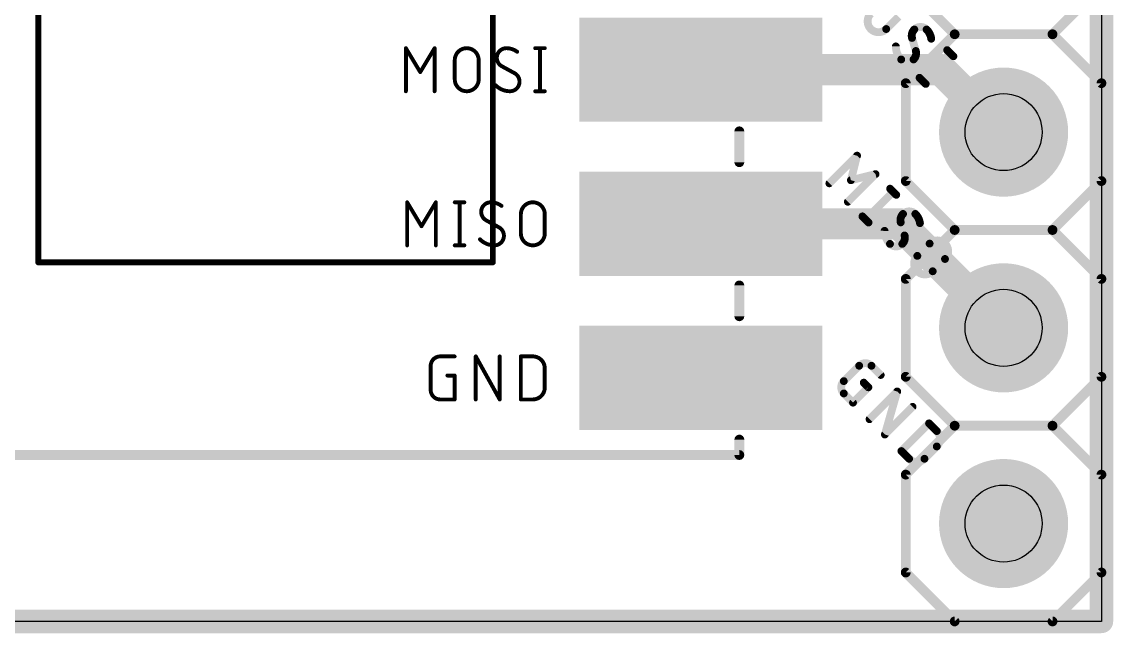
# Model space of a CAD drawing. Extents: x 37.9 to 63.7, y 29.1 to 56.
# Drawn here: x 49.49 to 63.65, y 29.06 to 36.99 of the extents above; entities that cross this region are included whole.
import ezdxf

# ---------------------------------------------------------------- set-up
doc = ezdxf.new("R2010")
doc.units = 0
for name, color, linetype in [('1', 12, 'CONTINUOUS'), ('16', 132, 'CONTINUOUS'), ('17', 122, 'CONTINUOUS'), ('20', 31, 'CONTINUOUS'), ('21', 251, 'CONTINUOUS'), ('22', 251, 'CONTINUOUS'), ('29', 251, 'CONTINUOUS'), ('30', 251, 'CONTINUOUS'), ('31', 251, 'CONTINUOUS'), ('44', 251, 'CONTINUOUS'), ('51', 251, 'CONTINUOUS')]:
    doc.layers.add(name, color=color, linetype=linetype)

# ---------------------------------------------------------------- blocks, each defined once
blk = doc.blocks.new('RECT')
blk.add_solid([(-0.5, -0.5), (0.5, -0.5), (-0.5, 0.5), (0.5, 0.5)])
blk = doc.blocks.new('ROUNDP')
at = {"const_width": 0.5}
blk.add_lwpolyline([(0, -0.25, 1), (0, 0.25, 1), (0, -0.25)], format="xyb", dxfattribs=at)

msp = doc.modelspace()

# ---------------------------------------------------------------- linework, layer by layer
at = {"layer": '1'}
for points, const_width in [([(63.5, 49.53), (63.5, 29.21)], 0.3048), ([(58.3, 36.37), (61.42, 36.37)], 0.4064), ([(61.42, 36.37), (62.23, 35.56)], 0.4064), ([(58.3, 34.37), (60.88, 34.37)], 0.4064), ([(60.88, 34.37), (62.23, 33.02)], 0.4064), ([(59.69, 29.21), (41.91, 29.21)], 0.3048), ([(63.5, 29.21), (59.69, 29.21)], 0.3048)]:
    msp.add_lwpolyline(points, dxfattribs=dict(at, const_width=const_width))
for points, const_width in [([(58.3, 36.4716, 1), (58.3, 36.2684)], 0.2032), ([(61.4918, 36.4418, 1), (61.3482, 36.2982)], 0.2032), ([(61.42, 36.2684, 1), (61.42, 36.4716)], 0.2032), ([(62.1582, 35.4882, 1), (62.3018, 35.6318)], 0.2032), ([(58.3, 34.4716, 1), (58.3, 34.2684)], 0.2032), ([(60.9518, 34.4418, 1), (60.8082, 34.2982)], 0.2032), ([(60.88, 34.2684, 1), (60.88, 34.4716)], 0.2032), ([(62.1582, 32.9482, 1), (62.3018, 33.0918)], 0.2032), ([(59.69, 29.2862, 1), (59.69, 29.1338)], 0.1524), ([(59.69, 29.1338, 1), (59.69, 29.2862)], 0.1524), ([(63.5, 29.1338, 1), (63.5, 29.2862)], 0.1524), ([(63.4238, 29.21, 1), (63.5762, 29.21)], 0.1524)]:
    msp.add_lwpolyline(points, format="xyb", dxfattribs=dict(at, const_width=const_width))
at = {"layer": '16', "const_width": 0.3048}
for points in [[(63.5, 49.53), (63.5, 29.21)], [(59.69, 29.21), (41.91, 29.21)], [(63.5, 29.21), (59.69, 29.21)]]:
    msp.add_lwpolyline(points, dxfattribs=at)
at = {"layer": '16', "const_width": 0.1524}
for points in [[(59.69, 29.2862, 1), (59.69, 29.1338)], [(59.69, 29.1338, 1), (59.69, 29.2862)], [(63.5, 29.1338, 1), (63.5, 29.2862)], [(63.4238, 29.21, 1), (63.5762, 29.21)]]:
    msp.add_lwpolyline(points, format="xyb", dxfattribs=at)
at = {"layer": '20'}
for p, q in [((63.5, 49.53), (63.5, 29.21)), ((63.5, 29.21), (38.1, 29.21))]:
    msp.add_line(p, q, dxfattribs=at)
at = {"layer": '21'}
for points, const_width in [([(49.7, 33.87), (49.7, 39.77)], 0.0762), ([(55.6, 39.77), (55.6, 33.87)], 0.0762), ([(60.8658, 37.0577), (60.7061, 36.898)], 0.1016), ([(61.0911, 36.6128), (61.0412, 36.7825)], 0.1016), ([(61.5382, 36.5848), (61.179, 36.2256)], 0.1016), ([(61.4983, 36.6247), (61.5781, 36.5449)], 0.1016), ([(61.1391, 36.2655), (61.2189, 36.1857)], 0.1016), ([(58.8, 35.17), (58.8, 35.57)], 0.127), ([(59.969, 34.8957), (60.3282, 35.2549)], 0.1016), ([(60.3282, 35.2549), (60.2483, 34.9356)], 0.1016), ([(60.5676, 35.0154), (60.2084, 34.6562)], 0.1016), ([(60.2483, 34.9356), (60.5676, 35.0154)], 0.1016), ([(60.7571, 34.8259), (60.837, 34.7461)], 0.1016), ([(60.7971, 34.786), (60.4378, 34.4268)], 0.1016), ([(60.3979, 34.4667), (60.4778, 34.3869)], 0.1016), ([(60.9448, 34.2191), (60.8949, 34.3888)], 0.1016), ([(61.1103, 33.9539), (61.2699, 34.1135)], 0.1016), ([(55.6, 33.87), (49.7, 33.87)], 0.0762), ([(61.4695, 33.914), (61.3098, 33.7543)], 0.1016), ([(58.8, 33.17), (58.8, 33.57)], 0.127), ([(60.1557, 32.3285), (60.3553, 32.5281)], 0.1016), ([(60.515, 32.5281), (60.6347, 32.4084)], 0.1016), ([(60.475, 32.2487), (60.2755, 32.0491)], 0.1016), ([(60.4152, 32.3086), (60.475, 32.2487)], 0.1016), ([(60.2755, 32.0491), (60.1557, 32.1689)], 0.1016), ([(60.4897, 31.8349), (60.8489, 32.1941)], 0.1016), ([(60.8489, 32.1941), (60.6893, 31.6353)], 0.1016), ([(60.6893, 31.6353), (61.0485, 31.9945)], 0.1016), ([(60.9035, 31.4211), (61.2627, 31.7803)], 0.1016), ([(61.2627, 31.7803), (61.3625, 31.6805)], 0.1016), ([(58.8, 31.37), (58.8, 31.57)], 0.127), ([(61.0033, 31.3213), (60.9035, 31.4211)], 0.1016), ([(61.3625, 31.4809), (61.2029, 31.3213)], 0.1016), ([(58.8, 31.37), (42.8, 31.37)], 0.127)]:
    msp.add_lwpolyline(points, dxfattribs=dict(at, const_width=const_width))
for points, const_width in [([(60.5066, 37.0976, 1), (60.7061, 36.898)], 0.1016), ([(61.2308, 36.8922, 0.4142), (61.0712, 36.8922)], 0.1016), ([(60.6882, 36.916, 1), (60.7241, 36.8801)], 0.0508), ([(60.7241, 36.8801, 1), (60.6882, 36.916)], 0.0508), ([(61.0712, 36.8922, 0.2656), (61.0412, 36.7825)], 0.1016), ([(61.0656, 36.7896, 1), (61.0169, 36.7753)], 0.0508), ([(61.0532, 36.9102, 1), (61.0891, 36.8743)], 0.0508), ([(61.0891, 36.8743, 1), (61.0532, 36.9102)], 0.0508), ([(61.2907, 36.7725, 0.1623), (61.2308, 36.8922)], 0.1016), ([(61.2488, 36.9102, 1), (61.2129, 36.8743)], 0.0508), ([(61.2129, 36.8743, 1), (61.2488, 36.9102)], 0.0508), ([(60.8317, 36.6727, 0.2), (60.9015, 36.5031)], 0.1016), ([(60.8571, 36.6726, 1), (60.8063, 36.6728)], 0.0508), ([(61.0166, 36.7761, 1), (61.0658, 36.7888)], 0.0508), ([(61.2655, 36.7689, 1), (61.3158, 36.7761)], 0.0508), ([(60.9015, 36.5031, 0.4142), (61.0612, 36.5031)], 0.1016), ([(60.9195, 36.521, 1), (60.8836, 36.4851)], 0.0508), ([(61.0612, 36.5031, 0.2656), (61.0911, 36.6128)], 0.1016), ([(61.0792, 36.4851, 1), (61.0432, 36.521)], 0.0508), ([(61.1157, 36.6192, 1), (61.0665, 36.6065)], 0.0508), ([(61.0668, 36.6057, 1), (61.1155, 36.62)], 0.0508), ([(61.5163, 36.6427, 1), (61.4803, 36.6068)], 0.0508), ([(61.5562, 36.5669, 1), (61.5203, 36.6028)], 0.0508), ([(61.5602, 36.5269, 1), (61.5961, 36.5629)], 0.0508), ([(60.8836, 36.4851, 1), (60.9195, 36.521)], 0.0508), ([(61.0432, 36.521, 1), (61.0792, 36.4851)], 0.0508), ([(61.1571, 36.2835, 1), (61.1211, 36.2476)], 0.0508), ([(61.161, 36.2436, 1), (61.197, 36.2076)], 0.0508), ([(61.201, 36.1677, 1), (61.2369, 36.2037)], 0.0508), ([(58.8318, 35.57, 1), (58.7683, 35.57)], 0.0635), ([(60.3528, 35.2487, 1), (60.3035, 35.261)], 0.0508), ([(60.3461, 35.2369, 1), (60.3102, 35.2728)], 0.0508), ([(58.7683, 35.17, 1), (58.8318, 35.17)], 0.0635), ([(60.5856, 34.9974, 1), (60.5497, 35.0334)], 0.0508), ([(60.5738, 34.9908, 1), (60.5615, 35.04)], 0.0508), ([(59.951, 34.9136, 1), (59.9869, 34.8777)], 0.0508), ([(60.2422, 34.9602, 1), (60.2545, 34.9109)], 0.0508), ([(60.2237, 34.9417, 1), (60.273, 34.9294)], 0.0508), ([(60.7751, 34.8439, 1), (60.7392, 34.8079)], 0.0508), ([(60.815, 34.768, 1), (60.7791, 34.8039)], 0.0508), ([(60.819, 34.7281, 1), (60.8549, 34.764)], 0.0508), ([(60.1905, 34.6742, 1), (60.2264, 34.6382)], 0.0508), ([(61.0845, 34.4985, 0.4142), (60.9249, 34.4985)], 0.1016), ([(60.4159, 34.4846, 1), (60.38, 34.4487)], 0.0508), ([(60.4199, 34.4447, 1), (60.4558, 34.4088)], 0.0508), ([(60.4598, 34.3689, 1), (60.4957, 34.4048)], 0.0508), ([(60.9249, 34.4985, 0.2656), (60.8949, 34.3888)], 0.1016), ([(60.9193, 34.3959, 1), (60.8705, 34.3816)], 0.0508), ([(60.9069, 34.5165, 1), (60.9428, 34.4806)], 0.0508), ([(60.9428, 34.4806, 1), (60.9069, 34.5165)], 0.0508), ([(61.1025, 34.5165, 1), (61.0665, 34.4806)], 0.0508), ([(61.1444, 34.3788, 0.1623), (61.0845, 34.4985)], 0.1016), ([(61.0665, 34.4806, 1), (61.1025, 34.5165)], 0.0508), ([(60.6854, 34.279, 0.2), (60.7552, 34.1094)], 0.1016), ([(60.7108, 34.2789, 1), (60.66, 34.2791)], 0.0508), ([(60.8703, 34.3824, 1), (60.9195, 34.3951)], 0.0508), ([(61.1192, 34.3752, 1), (61.1695, 34.3824)], 0.0508), ([(60.7552, 34.1094, 0.4142), (60.9149, 34.1094)], 0.1016), ([(60.7732, 34.1274, 1), (60.7373, 34.0914)], 0.0508), ([(60.7373, 34.0914, 1), (60.7732, 34.1274)], 0.0508), ([(60.8969, 34.1274, 1), (60.9328, 34.0914)], 0.0508), ([(60.9149, 34.1094, 0.2656), (60.9448, 34.2191)], 0.1016), ([(60.9328, 34.0914, 1), (60.8969, 34.1274)], 0.0508), ([(60.9694, 34.2255, 1), (60.9202, 34.2128)], 0.0508), ([(60.9204, 34.212, 1), (60.9692, 34.2263)], 0.0508), ([(61.4695, 33.914, 1), (61.2699, 34.1135)], 0.1016), ([(61.252, 34.1315, 1), (61.2879, 34.0956)], 0.0508), ([(61.2879, 34.0956, 1), (61.252, 34.1315)], 0.0508), ([(61.1103, 33.9539, 1), (61.3098, 33.7543)], 0.1016), ([(61.1282, 33.9359, 1), (61.0923, 33.9719)], 0.0508), ([(49.7, 33.8891, 1), (49.7, 33.851)], 0.0381), ([(49.681, 33.87, 1), (49.7191, 33.87)], 0.0381), ([(55.581, 33.87, 1), (55.6191, 33.87)], 0.0381), ([(55.6, 33.851, 1), (55.6, 33.8891)], 0.0381), ([(61.0923, 33.9719, 1), (61.1282, 33.9359)], 0.0508), ([(61.4515, 33.9319, 1), (61.4874, 33.896)], 0.0508), ([(61.4874, 33.896, 1), (61.4515, 33.9319)], 0.0508), ([(61.2919, 33.7723, 1), (61.3278, 33.7364)], 0.0508), ([(61.3278, 33.7364, 1), (61.2919, 33.7723)], 0.0508), ([(58.8318, 33.57, 1), (58.7683, 33.57)], 0.0635), ([(58.7683, 33.17, 1), (58.8318, 33.17)], 0.0635), ([(60.515, 32.5281, 0.4142), (60.3553, 32.5281)], 0.1016), ([(60.3373, 32.5461, 1), (60.3733, 32.5101)], 0.0508), ([(60.3733, 32.5101, 1), (60.3373, 32.5461)], 0.0508), ([(60.5329, 32.5461, 1), (60.497, 32.5101)], 0.0508), ([(60.497, 32.5101, 1), (60.5329, 32.5461)], 0.0508), ([(60.6167, 32.3904, 1), (60.6527, 32.4263)], 0.0508), ([(60.1557, 32.3285, 0.4142), (60.1557, 32.1689)], 0.1016), ([(60.1378, 32.3465, 1), (60.1737, 32.3106)], 0.0508), ([(60.1737, 32.3106, 1), (60.1378, 32.3465)], 0.0508), ([(60.4331, 32.3265, 1), (60.3972, 32.2906)], 0.0508), ([(60.493, 32.2307, 1), (60.4571, 32.2667)], 0.0508), ([(60.1737, 32.1868, 1), (60.1378, 32.1509)], 0.0508), ([(60.1378, 32.1509, 1), (60.1737, 32.1868)], 0.0508), ([(60.4571, 32.2307, 1), (60.493, 32.2667)], 0.0508), ([(60.8734, 32.1871, 1), (60.8245, 32.2011)], 0.0508), ([(60.8669, 32.1761, 1), (60.831, 32.2121)], 0.0508), ([(60.2575, 32.0671, 1), (60.2934, 32.0312)], 0.0508), ([(60.2575, 32.0312, 1), (60.2934, 32.0671)], 0.0508), ([(61.0665, 31.9766, 1), (61.0305, 32.0125)], 0.0508), ([(60.4718, 31.8529, 1), (60.5077, 31.8169)], 0.0508), ([(61.2807, 31.7983, 1), (61.2448, 31.7623)], 0.0508), ([(61.2807, 31.7623, 1), (61.2448, 31.7983)], 0.0508), ([(61.3625, 31.4809, 0.4142), (61.3625, 31.6805)], 0.1016), ([(61.3805, 31.6985, 1), (61.3446, 31.6625)], 0.0508), ([(58.8318, 31.57, 1), (58.7683, 31.57)], 0.0635), ([(60.6713, 31.6533, 1), (60.7073, 31.6174)], 0.0508), ([(60.6649, 31.6423, 1), (60.7137, 31.6284)], 0.0508), ([(61.3446, 31.6625, 1), (61.3805, 31.6985)], 0.0508), ([(60.9215, 31.439, 1), (60.8856, 31.4031)], 0.0508), ([(60.8856, 31.439, 1), (60.9215, 31.4031)], 0.0508), ([(61.3446, 31.4989, 1), (61.3805, 31.463)], 0.0508), ([(61.3805, 31.463, 1), (61.3446, 31.4989)], 0.0508), ([(58.7683, 31.37, 1), (58.8318, 31.37)], 0.0635), ([(58.8, 31.3383, 1), (58.8, 31.4017)], 0.0635), ([(61.0033, 31.3213, 0.4142), (61.2029, 31.3213)], 0.1016), ([(61.0213, 31.3393, 1), (60.9854, 31.3033)], 0.0508), ([(60.9854, 31.3033, 1), (61.0213, 31.3393)], 0.0508), ([(61.1849, 31.3393, 1), (61.2208, 31.3033)], 0.0508), ([(61.2208, 31.3033, 1), (61.1849, 31.3393)], 0.0508)]:
    msp.add_lwpolyline(points, format="xyb", dxfattribs=dict(at, const_width=const_width))
at = {"layer": '22', "const_width": 0.127}
for points in [[(61.595, 36.83), (60.96, 37.465)], [(63.5, 37.465), (62.865, 36.83)], [(60.96, 36.195), (61.595, 36.83)], [(62.865, 36.83), (61.595, 36.83)], [(62.865, 36.83), (63.5, 36.195)], [(60.96, 34.925), (60.96, 36.195)], [(63.5, 36.195), (63.5, 34.925)], [(61.595, 34.29), (60.96, 34.925)], [(63.5, 34.925), (62.865, 34.29)], [(61.595, 34.29), (60.96, 33.655)], [(62.865, 34.29), (61.595, 34.29)], [(63.5, 33.655), (62.865, 34.29)], [(60.96, 32.385), (60.96, 33.655)], [(63.5, 33.655), (63.5, 32.385)], [(61.595, 31.75), (60.96, 32.385)], [(63.5, 32.385), (62.865, 31.75)], [(61.595, 31.75), (60.96, 31.115)], [(62.865, 31.75), (61.595, 31.75)], [(63.5, 31.115), (62.865, 31.75)], [(60.96, 29.845), (60.96, 31.115)], [(63.5, 31.115), (63.5, 29.845)], [(61.595, 29.21), (60.96, 29.845)], [(63.5, 29.845), (62.865, 29.21)], [(62.865, 29.21), (61.595, 29.21)]]:
    msp.add_lwpolyline(points, dxfattribs=at)
at = {"layer": '22', "const_width": 0.0635}
for points in [[(61.595, 36.8618, 1), (61.595, 36.7982)], [(61.6175, 36.8075, 1), (61.5725, 36.8525)], [(61.5725, 36.8075, 1), (61.6175, 36.8525)], [(62.8875, 36.8525, 1), (62.8425, 36.8075)], [(62.8425, 36.8525, 1), (62.8875, 36.8075)], [(62.865, 36.7982, 1), (62.865, 36.8618)], [(60.9918, 36.195, 1), (60.9282, 36.195)], [(60.9375, 36.2175, 1), (60.9825, 36.1725)], [(63.5318, 36.195, 1), (63.4682, 36.195)], [(63.4775, 36.1725, 1), (63.5225, 36.2175)], [(60.9825, 34.9475, 1), (60.9375, 34.9025)], [(60.9282, 34.925, 1), (60.9918, 34.925)], [(63.4682, 34.925, 1), (63.5318, 34.925)], [(63.5225, 34.9025, 1), (63.4775, 34.9475)], [(61.595, 34.3218, 1), (61.595, 34.2582)], [(61.6175, 34.2675, 1), (61.5725, 34.3125)], [(61.5725, 34.2675, 1), (61.6175, 34.3125)], [(62.8875, 34.3125, 1), (62.8425, 34.2675)], [(62.8425, 34.3125, 1), (62.8875, 34.2675)], [(62.865, 34.2582, 1), (62.865, 34.3218)], [(60.9918, 33.655, 1), (60.9282, 33.655)], [(63.5318, 33.655, 1), (63.4682, 33.655)], [(60.9375, 33.6775, 1), (60.9825, 33.6325)], [(63.4775, 33.6325, 1), (63.5225, 33.6775)], [(60.9825, 32.4075, 1), (60.9375, 32.3625)], [(63.5225, 32.3625, 1), (63.4775, 32.4075)], [(60.9282, 32.385, 1), (60.9918, 32.385)], [(63.4682, 32.385, 1), (63.5318, 32.385)], [(61.595, 31.7817, 1), (61.595, 31.7183)], [(61.6175, 31.7275, 1), (61.5725, 31.7725)], [(61.5725, 31.7275, 1), (61.6175, 31.7725)], [(62.8875, 31.7725, 1), (62.8425, 31.7275)], [(62.8425, 31.7725, 1), (62.8875, 31.7275)], [(62.865, 31.7183, 1), (62.865, 31.7817)], [(60.9918, 31.115, 1), (60.9282, 31.115)], [(60.9375, 31.1375, 1), (60.9825, 31.0925)], [(63.5318, 31.115, 1), (63.4682, 31.115)], [(63.4775, 31.0925, 1), (63.5225, 31.1375)], [(60.9825, 29.8675, 1), (60.9375, 29.8225)], [(63.5225, 29.8225, 1), (63.4775, 29.8675)], [(60.9282, 29.845, 1), (60.9918, 29.845)], [(63.4682, 29.845, 1), (63.5318, 29.845)], [(61.595, 29.2417, 1), (61.595, 29.1783)], [(61.5725, 29.1875, 1), (61.6175, 29.2325)], [(62.8425, 29.2325, 1), (62.8875, 29.1875)], [(62.865, 29.1783, 1), (62.865, 29.2417)]]:
    msp.add_lwpolyline(points, format="xyb", dxfattribs=at)
at = {"layer": '44'}
for centre in [(62.23, 35.56), (62.23, 33.02), (62.23, 30.48)]:
    msp.add_circle(centre, 0.5, dxfattribs=at)
at = {"layer": '51', "const_width": 0.0508}
for points in [[(54.4718, 36.0906), (54.4718, 36.6494)], [(54.4718, 36.6494), (54.658, 36.339)], [(54.658, 36.339), (54.8443, 36.6494)], [(54.8443, 36.6494), (54.8443, 36.0906)], [(56.1504, 36.6494), (56.2746, 36.6494)], [(56.2125, 36.6494), (56.2125, 36.0906)], [(55.1063, 36.2458), (55.1063, 36.4942)], [(55.4168, 36.4942), (55.4168, 36.2458)], [(55.885, 36.3234), (55.7143, 36.4166)], [(56.1504, 36.0906), (56.2746, 36.0906)], [(54.4884, 34.0906), (54.4884, 34.6494)], [(54.4884, 34.6494), (54.6746, 34.339)], [(54.6746, 34.339), (54.8609, 34.6494)], [(54.8609, 34.6494), (54.8609, 34.0906)], [(55.1063, 34.6494), (55.2305, 34.6494)], [(55.1684, 34.6494), (55.1684, 34.0906)], [(55.6822, 34.3234), (55.5114, 34.4166)], [(55.9642, 34.2458), (55.9642, 34.4942)], [(56.2746, 34.4942), (56.2746, 34.2458)], [(55.1063, 34.0906), (55.2305, 34.0906)], [(54.9179, 32.6494), (55.1042, 32.6494)], [(55.3789, 32.0906), (55.3789, 32.6494)], [(55.3789, 32.6494), (55.6894, 32.0906)], [(55.6894, 32.0906), (55.6894, 32.6494)], [(55.9642, 32.0906), (55.9642, 32.6494)], [(55.9642, 32.6494), (56.1194, 32.6494)], [(54.7937, 32.2148), (54.7937, 32.5252)], [(56.2746, 32.4942), (56.2746, 32.2458)], [(55.011, 32.401), (55.1042, 32.401)], [(55.1042, 32.401), (55.1042, 32.0906)], [(55.1042, 32.0906), (54.9179, 32.0906)], [(56.1194, 32.0906), (55.9642, 32.0906)]]:
    msp.add_lwpolyline(points, dxfattribs=at)
at = {"layer": '51'}
for points, const_width in [([(54.4845, 36.6494, 1), (54.4591, 36.6494)], 0.0254), ([(54.4827, 36.6559, 1), (54.4609, 36.6429)], 0.0254), ([(54.857, 36.6494, 1), (54.8316, 36.6494)], 0.0254), ([(54.8552, 36.6429, 1), (54.8334, 36.6559)], 0.0254), ([(55.4168, 36.4942, 1), (55.1063, 36.4942)], 0.0508), ([(55.7764, 36.6494, 0.4142), (55.6522, 36.5252)], 0.0508), ([(55.6522, 36.5252, 0.2656), (55.7143, 36.4166)], 0.0508), ([(55.6649, 36.5252, 1), (55.6395, 36.5252)], 0.0254), ([(55.9161, 36.6028, 0.1623), (55.7764, 36.6494)], 0.0508), ([(55.7764, 36.6621, 1), (55.7764, 36.6367)], 0.0254), ([(55.7764, 36.6367, 1), (55.7764, 36.6621)], 0.0254), ([(55.9084, 36.5927, 1), (55.9237, 36.613)], 0.0254), ([(56.1504, 36.6621, 1), (56.1504, 36.6367)], 0.0254), ([(56.2252, 36.6494, 1), (56.1998, 36.6494)], 0.0254), ([(56.2746, 36.6367, 1), (56.2746, 36.6621)], 0.0254), ([(55.119, 36.4942, 1), (55.0936, 36.4942)], 0.0254), ([(55.0936, 36.4942, 1), (55.119, 36.4942)], 0.0254), ([(55.4295, 36.4942, 1), (55.4041, 36.4942)], 0.0254), ([(55.4041, 36.4942, 1), (55.4295, 36.4942)], 0.0254), ([(55.6395, 36.5252, 1), (55.6649, 36.5252)], 0.0254), ([(55.7204, 36.4277, 1), (55.7082, 36.4054)], 0.0254), ([(55.7078, 36.4056, 1), (55.7207, 36.4275)], 0.0254), ([(54.6471, 36.3455, 1), (54.6689, 36.3324)], 0.0254), ([(54.6471, 36.3324, 1), (54.6689, 36.3455)], 0.0254), ([(55.1063, 36.2458, 1), (55.4168, 36.2458)], 0.0508), ([(55.119, 36.2458, 1), (55.0936, 36.2458)], 0.0254), ([(55.4295, 36.2458, 1), (55.4041, 36.2458)], 0.0254), ([(55.8915, 36.3344, 1), (55.8786, 36.3125)], 0.0254), ([(55.9471, 36.2148, 0.2656), (55.885, 36.3234)], 0.0508), ([(55.8789, 36.3123, 1), (55.8911, 36.3346)], 0.0254), ([(55.0936, 36.2458, 1), (55.119, 36.2458)], 0.0254), ([(55.4041, 36.2458, 1), (55.4295, 36.2458)], 0.0254), ([(55.6367, 36.1682, 0.2), (55.8229, 36.0906)], 0.0508), ([(55.6457, 36.1772, 1), (55.6277, 36.1593)], 0.0254), ([(55.8229, 36.0906, 0.4142), (55.9471, 36.2148)], 0.0508), ([(55.9598, 36.2148, 1), (55.9344, 36.2148)], 0.0254), ([(55.9344, 36.2148, 1), (55.9598, 36.2148)], 0.0254), ([(54.4591, 36.0906, 1), (54.4845, 36.0906)], 0.0254), ([(54.8316, 36.0906, 1), (54.857, 36.0906)], 0.0254), ([(55.8229, 36.1033, 1), (55.8229, 36.0779)], 0.0254), ([(55.8229, 36.0779, 1), (55.8229, 36.1033)], 0.0254), ([(56.1504, 36.1033, 1), (56.1504, 36.0779)], 0.0254), ([(56.1998, 36.0906, 1), (56.2252, 36.0906)], 0.0254), ([(56.2746, 36.0779, 1), (56.2746, 36.1033)], 0.0254), ([(54.5011, 34.6494, 1), (54.4757, 34.6494)], 0.0254), ([(54.4993, 34.6559, 1), (54.4775, 34.6429)], 0.0254), ([(54.8736, 34.6494, 1), (54.8482, 34.6494)], 0.0254), ([(54.8718, 34.6429, 1), (54.85, 34.6559)], 0.0254), ([(55.1063, 34.6621, 1), (55.1063, 34.6367)], 0.0254), ([(55.1811, 34.6494, 1), (55.1557, 34.6494)], 0.0254), ([(55.2305, 34.6367, 1), (55.2305, 34.6621)], 0.0254), ([(55.5735, 34.6494, 0.4142), (55.4493, 34.5252)], 0.0508), ([(55.7132, 34.6028, 0.1623), (55.5735, 34.6494)], 0.0508), ([(55.5735, 34.6621, 1), (55.5735, 34.6367)], 0.0254), ([(55.5735, 34.6367, 1), (55.5735, 34.6621)], 0.0254), ([(55.7056, 34.5927, 1), (55.7208, 34.613)], 0.0254), ([(56.2746, 34.4942, 1), (55.9642, 34.4942)], 0.0508), ([(55.4493, 34.5252, 0.2656), (55.5114, 34.4166)], 0.0508), ([(55.462, 34.5252, 1), (55.4366, 34.5252)], 0.0254), ([(55.4366, 34.5252, 1), (55.462, 34.5252)], 0.0254), ([(55.5175, 34.4277, 1), (55.5053, 34.4054)], 0.0254), ([(55.505, 34.4056, 1), (55.5179, 34.4275)], 0.0254), ([(55.9769, 34.4942, 1), (55.9515, 34.4942)], 0.0254), ([(55.9515, 34.4942, 1), (55.9769, 34.4942)], 0.0254), ([(56.2873, 34.4942, 1), (56.2619, 34.4942)], 0.0254), ([(56.2619, 34.4942, 1), (56.2873, 34.4942)], 0.0254), ([(54.6637, 34.3455, 1), (54.6855, 34.3324)], 0.0254), ([(54.6637, 34.3324, 1), (54.6855, 34.3455)], 0.0254), ([(55.6886, 34.3344, 1), (55.6757, 34.3125)], 0.0254), ([(55.7443, 34.2148, 0.2656), (55.6822, 34.3234)], 0.0508), ([(55.6761, 34.3123, 1), (55.6882, 34.3346)], 0.0254), ([(55.4338, 34.1682, 0.2), (55.6201, 34.0906)], 0.0508), ([(55.4428, 34.1772, 1), (55.4248, 34.1593)], 0.0254), ([(55.6201, 34.0906, 0.4142), (55.7443, 34.2148)], 0.0508), ([(55.757, 34.2148, 1), (55.7315, 34.2148)], 0.0254), ([(55.7316, 34.2148, 1), (55.7569, 34.2148)], 0.0254), ([(55.9642, 34.2458, 1), (56.2746, 34.2458)], 0.0508), ([(55.9769, 34.2458, 1), (55.9515, 34.2458)], 0.0254), ([(55.9515, 34.2458, 1), (55.9769, 34.2458)], 0.0254), ([(56.2873, 34.2458, 1), (56.2619, 34.2458)], 0.0254), ([(56.2619, 34.2458, 1), (56.2873, 34.2458)], 0.0254), ([(54.4757, 34.0906, 1), (54.5011, 34.0906)], 0.0254), ([(54.8482, 34.0906, 1), (54.8736, 34.0906)], 0.0254), ([(55.1063, 34.1033, 1), (55.1063, 34.0779)], 0.0254), ([(55.1557, 34.0906, 1), (55.1811, 34.0906)], 0.0254), ([(55.2305, 34.0779, 1), (55.2305, 34.1033)], 0.0254), ([(55.6201, 34.1033, 1), (55.6201, 34.0779)], 0.0254), ([(55.6201, 34.0779, 1), (55.6201, 34.1033)], 0.0254), ([(54.9179, 32.6494, 0.4142), (54.7937, 32.5252)], 0.0508), ([(54.9179, 32.6621, 1), (54.9179, 32.6367)], 0.0254), ([(54.9179, 32.6367, 1), (54.9179, 32.6621)], 0.0254), ([(55.1042, 32.6367, 1), (55.1042, 32.6621)], 0.0254), ([(55.3916, 32.6494, 1), (55.3662, 32.6494)], 0.0254), ([(55.39, 32.6556, 1), (55.3678, 32.6432)], 0.0254), ([(55.7021, 32.6494, 1), (55.6767, 32.6494)], 0.0254), ([(55.9769, 32.6494, 1), (55.9515, 32.6494)], 0.0254), ([(55.9642, 32.6621, 1), (55.9642, 32.6367)], 0.0254), ([(56.2746, 32.4942, 0.4142), (56.1194, 32.6494)], 0.0508), ([(56.1194, 32.6621, 1), (56.1194, 32.6367)], 0.0254), ([(56.1194, 32.6367, 1), (56.1194, 32.6621)], 0.0254), ([(54.8064, 32.5252, 1), (54.781, 32.5252)], 0.0254), ([(54.781, 32.5252, 1), (54.8064, 32.5252)], 0.0254), ([(56.2873, 32.4942, 1), (56.2619, 32.4942)], 0.0254), ([(56.2619, 32.4942, 1), (56.2873, 32.4942)], 0.0254), ([(55.011, 32.4137, 1), (55.011, 32.3883)], 0.0254), ([(55.1169, 32.401, 1), (55.0915, 32.401)], 0.0254), ([(55.1042, 32.3883, 1), (55.1042, 32.4137)], 0.0254), ([(54.7937, 32.2148, 0.4142), (54.9179, 32.0906)], 0.0508), ([(54.8064, 32.2148, 1), (54.781, 32.2148)], 0.0254), ([(54.781, 32.2148, 1), (54.8064, 32.2148)], 0.0254), ([(56.1194, 32.0906, 0.4142), (56.2746, 32.2458)], 0.0508), ([(56.2873, 32.2458, 1), (56.2619, 32.2458)], 0.0254), ([(56.2619, 32.2458, 1), (56.2873, 32.2458)], 0.0254), ([(54.9179, 32.1033, 1), (54.9179, 32.0779)], 0.0254), ([(54.9179, 32.0779, 1), (54.9179, 32.1033)], 0.0254), ([(55.0915, 32.0906, 1), (55.1169, 32.0906)], 0.0254), ([(55.1042, 32.0779, 1), (55.1042, 32.1033)], 0.0254), ([(55.3662, 32.0906, 1), (55.3916, 32.0906)], 0.0254), ([(55.6767, 32.0906, 1), (55.7021, 32.0906)], 0.0254), ([(55.6783, 32.0844, 1), (55.7005, 32.0968)], 0.0254), ([(55.9642, 32.1033, 1), (55.9642, 32.0779)], 0.0254), ([(55.9515, 32.0906, 1), (55.9769, 32.0906)], 0.0254), ([(56.1194, 32.1033, 1), (56.1194, 32.0779)], 0.0254), ([(56.1194, 32.0779, 1), (56.1194, 32.1033)], 0.0254)]:
    msp.add_lwpolyline(points, format="xyb", dxfattribs=dict(at, const_width=const_width))

# ---------------------------------------------------------------- block references
at = {"layer": '1', "xscale": 3, "yscale": 1.2, "rotation": 180}
for p in [(58.3, 36.37), (58.3, 34.37), (58.3, 32.37)]:
    msp.add_blockref('RECT', p, dxfattribs=at)
at = {"layer": '17', "xscale": 1.524, "yscale": 1.524}
for p in [(62.23, 35.56), (62.23, 35.56), (62.23, 33.02), (62.23, 33.02), (62.23, 30.48), (62.23, 30.48)]:
    msp.add_blockref('ROUNDP', p, dxfattribs=at)
at = {"layer": '29', "xscale": 3.1524, "yscale": 1.3524, "rotation": 180}
for p in [(58.3, 36.37), (58.3, 34.37), (58.3, 32.37)]:
    msp.add_blockref('RECT', p, dxfattribs=at)
at = {"layer": '29', "xscale": 1.6764, "yscale": 1.6764}
for p in [(62.23, 35.56), (62.23, 33.02), (62.23, 30.48)]:
    msp.add_blockref('ROUNDP', p, dxfattribs=at)
at = {"layer": '30', "xscale": 1.6764, "yscale": 1.6764}
for p in [(62.23, 35.56), (62.23, 33.02), (62.23, 30.48)]:
    msp.add_blockref('ROUNDP', p, dxfattribs=at)
at = {"layer": '31', "xscale": 3, "yscale": 1.2, "rotation": 180}
for p in [(58.3, 36.37), (58.3, 34.37), (58.3, 32.37)]:
    msp.add_blockref('RECT', p, dxfattribs=at)
at = {"layer": '51', "xscale": 0.508, "yscale": 0.508, "rotation": 270}
for p in [(62.23, 35.56), (62.23, 33.02), (62.23, 30.48)]:
    msp.add_blockref('RECT', p, dxfattribs=at)

doc.saveas('drawing.dxf')
